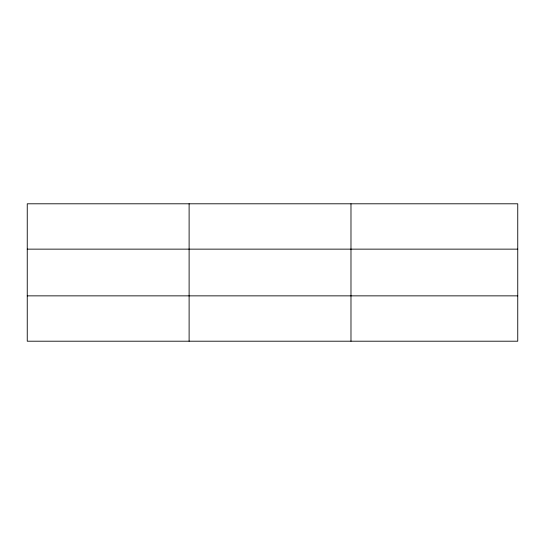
<?xml version="1.0" encoding="UTF-8"?>
<svg xmlns="http://www.w3.org/2000/svg" width="545" height="545" viewBox="0 0 545 545"><rect width="100%" height="100%" fill="white"/><g stroke="black" fill="none" stroke-linecap="round" stroke-linejoin="round"><path stroke-width="0.82" d="M189.115 203.796L189.115 341.204M350.98 203.796L350.98 341.204M517.75 295.86L517.75 341.204L27.25 341.204L27.25 203.796L517.75 203.796L517.75 295.86L27.25 295.86M27.25 249.14L517.75 249.14"/></g></svg>
